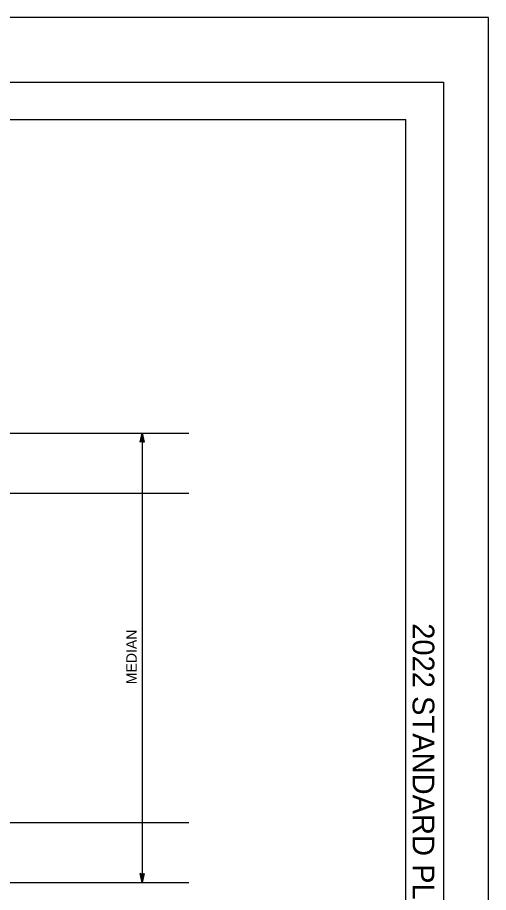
# Model space of a CAD drawing. Extents: x -893 to 867, y -474 to 712.
# Drawn here: x 553 to 867, y 129 to 712 of the extents above; entities that cross this region are included whole.
import ezdxf

# ---------------------------------------------------------------- set-up
doc = ezdxf.new("R2010")
doc.units = 0
for name, color, linetype in [('10 Sheet Format', 7, 'Continuous'), ('56 Stage 3 Anno', 7, 'Continuous'), ('57 Undefined', 7, 'Continuous'), ('60 Nongeo Data', 7, 'Continuous')]:
    doc.layers.add(name, color=color, linetype=linetype)

msp = doc.modelspace()

# ---------------------------------------------------------------- linework, layer by layer
at = {"layer": '10 Sheet Format'}
for p in [(-813.45, 643.96), (811.55, -406.04)]:
    msp.add_line(p, (811.55, 643.96), dxfattribs=at)
for points in [[(-893.45, -474.04), (866.55, -474.04), (866.55, 711.96), (-893.45, 711.96)], [(-863.43, 668.96), (836.57, 668.96), (836.57, -431.04), (-863.43, -431.04)], [(-863.43, 668.96), (836.57, 668.96), (836.57, -431.04), (-863.43, -431.04)]]:
    msp.add_lwpolyline(points, close=True, dxfattribs=at)
at = {"layer": '56 Stage 3 Anno'}
for p, q in [((635.8, 434.95), (635.8, 135.5)), ((635.8, 434.95), (635.8, 434.95)), ((634.46, 428.95), (634.46, 428.95)), ((637.13, 428.95), (637.13, 428.95)), ((634.47, 141.5), (634.47, 141.5)), ((637.14, 141.5), (637.14, 141.5)), ((635.8, 135.5), (635.8, 135.5))]:
    msp.add_line(p, q, dxfattribs=at)
for points in [[(634.46, 428.95), (635.8, 434.95), (637.13, 428.95), (636.77, 429.16), (635.8, 433.55), (634.81, 429.16), (635.17, 429.37), (635.79, 432.18), (636.42, 429.37), (636.06, 429.59), (635.79, 430.8), (635.52, 429.58), (635.8, 429.75), (637.13, 428.95), (635.8, 429.75)], [(637.14, 141.5), (635.8, 135.5), (634.47, 141.5), (634.82, 141.28), (635.79, 136.89), (636.78, 141.28), (636.43, 141.07), (635.8, 138.26), (635.17, 141.07), (635.53, 140.86), (635.8, 139.64), (636.07, 140.86), (635.8, 140.7), (634.47, 141.5), (635.8, 140.7)]]:
    msp.add_lwpolyline(points, close=True, dxfattribs=at)
at = {"layer": '60 Nongeo Data'}
for p, q in [((-25.24, 434.95), (666.93, 434.95)), ((-25.24, 394.95), (666.93, 394.95)), ((-25.24, 175.5), (666.93, 175.5)), ((-25.24, 135.5), (666.93, 135.5))]:
    msp.add_line(p, q, dxfattribs=at)

# ---------------------------------------------------------------- texts
at = {"layer": '10 Sheet Format'}
msp.add_text('2022 STANDARD PLAN A77N9', height=14.5, rotation=270, dxfattribs=at).set_placement((815.95, 308.32))
at = {"layer": '57 Undefined'}
msp.add_text('MEDIAN', height=7, rotation=90, dxfattribs=at).set_placement((632.15, 267.64))

doc.saveas('drawing.dxf')
